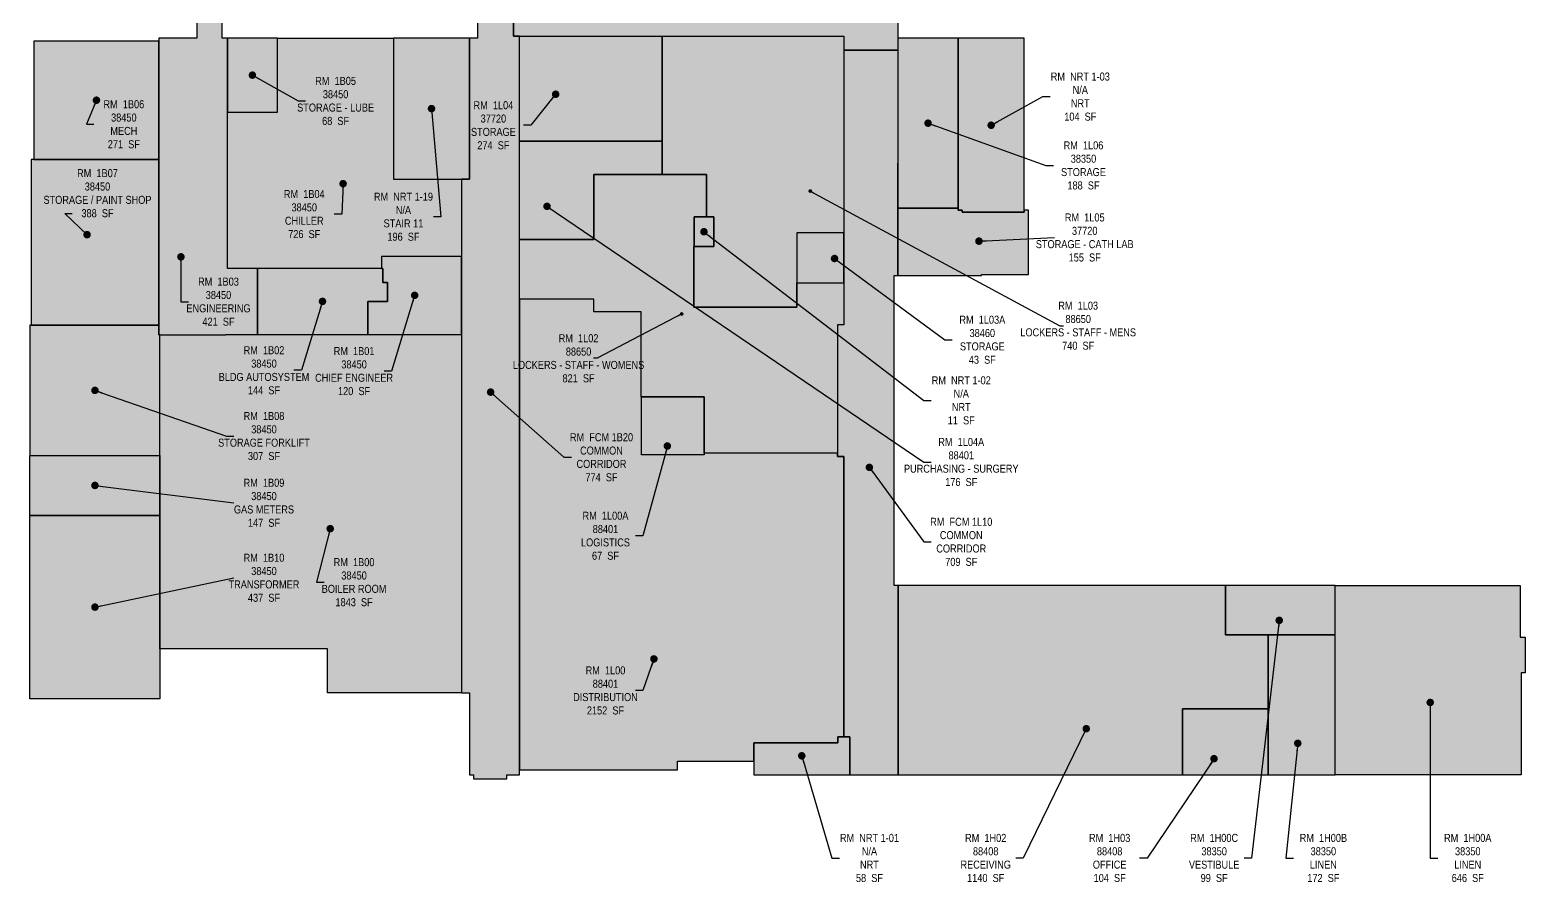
# Model space of a CAD drawing. Header units: inches. Extents: x 224 to 7720, y 1402 to 4817.
# Drawn here: x 341 to 2769, y 1402 to 2785 of the extents above; entities that cross this region are included whole.
import ezdxf

# ---------------------------------------------------------------- set-up
doc = ezdxf.new("R2010")
doc.units = ezdxf.units.IN
doc.header["$LTSCALE"] = 96
doc.header["$MEASUREMENT"] = 0
for name, color, linetype in [('0-LABEL', 3, 'Continuous'), ('1-NRT', 200, 'Continuous'), ('1-NRT-PTN', 253, 'Continuous'), ('3-FCM', 190, 'Continuous'), ('3-FCM-PTN', 9, 'Continuous'), ('4-OCC', 6, 'Continuous'), ('4-OCC-PTN', 95, 'Continuous')]:
    doc.layers.add(name, color=color, linetype=linetype)
doc.styles.add('ArialN', font='ARIALN.TTF')
doc.dimstyles.new('AB-195', dxfattribs={"dimscale": 195, "dimtxt": 0.070312, "dimasz": 0.0625, "dimexe": 0.0625, "dimexo": 0.125, "dimgap": 0.25, "dimtad": 0, "dimdec": 4, "dimrnd": 0.0625, "dimzin": 0, "dimdsep": 46, "dimlunit": 4, "dimtxsty": 'ArialN', "dimblk": 'ARCHTICK', "dimcen": 0.0625, "dimclrd": 256, "dimclre": 256, "dimclrt": 256, "dimadec": 0, "dimazin": 0, "dimtfac": 1, "dimtdec": 4, "dimtofl": 0, "dimtmove": 2, "dimatfit": 3, "dimldrblk": 'DOT', "dimfxl": 0, "dimfrac": 2, "dimtolj": 1, "dimtzin": 0, "dimlwd": -1, "dimlwe": -1, "dimarcsym": 0})

# ---------------------------------------------------------------- blocks, each defined once
blk = doc.blocks.new('_ArchTick')
at = {"const_width": 0.15}
blk.add_lwpolyline([(-0.5, -0.5), (0.5, 0.5)], dxfattribs=at)
blk = doc.blocks.new('_Dot')
at = {"lineweight": -2}
blk.add_line((-0.5, 0), (-1, 0), dxfattribs=at)
at = {"const_width": 0.5}
blk.add_lwpolyline([(-0.25, 0, 1), (0.25, 0, 1)], format="xyb", close=True, dxfattribs=at)

msp = doc.modelspace()

# ---------------------------------------------------------------- hatches: boundary and pattern name
at = {"layer": '1-NRT-PTN'}
for points in [[(931.3, 2607.5), (931.3, 2543.2), (1054.8, 2543.2), (1054.8, 2772), (931.3, 2772)], [(1848.3, 2492.5), (1854.8, 2492.5), (1854.8, 2489.2), (1955.5, 2489.2), (1955.5, 2772), (1848.3, 2772)], [(1419.4, 2481.7), (1451.4, 2481.7), (1451.4, 2433.7), (1419.4, 2433.7)], [(1516.3, 1628), (1516.3, 1576), (1672.2, 1576), (1672.2, 1637.7), (1652.8, 1637.7), (1652.8, 1628)]]:
    msp.add_hatch(color=256, dxfattribs=at).paths.add_polyline_path(points)
at = {"layer": '3-FCM-PTN'}
for points in [[(1122.4, 2822.1), (1126.3, 2822.1), (1126.3, 2775.2), (1662.5, 2775.2), (1662.5, 2752.5), (1750.8, 2752.5), (1750.8, 2797.5), (1750.2, 2797.5), (1750.2, 2825), (1763.5, 2825), (1763.5, 3057.8), (1784.8, 3057.8), (1784.8, 3242.6), (1763.5, 3242.6), (1763.5, 3391), (1812, 3391), (1812, 3318), (1867.3, 3318), (1867.3, 3391), (1971.3, 3391), (1971.3, 3444.5), (1994, 3444.5), (1994, 3470.5), (1981, 3470.5), (1981, 3620.5), (1836.5, 3620.5), (1836.5, 3490), (1657, 3490), (1657, 3467.7), (1662.5, 3467.7), (1662.5, 3403.5), (1652, 3403.5), (1652, 3368), (1618.5, 3368), (1618.5, 3271), (1667.5, 3271), (1667.5, 3036), (1662.5, 3036), (1662.5, 2948), (1531, 2948), (1531, 2942), (1292, 2942), (1292, 2948), (719, 2948), (719, 2933.9), (717.5, 2933.9), (717.5, 2828), (1074.3, 2828), (1074.3, 2825.1), (1122.4, 2825.1)], [(1122.4, 2822.1), (1122.4, 2825.1), (1074.3, 2825.1), (1074.3, 2822.1), (1067.4, 2822.1), (1067.4, 2772), (1054.8, 2772), (1054.8, 2543.2), (1041.7, 2543.2), (1041.7, 1709.2), (1054.8, 1709.2), (1054.8, 1576), (1061.3, 1576), (1061.3, 1569.5), (1115.3, 1569.5), (1115.3, 1576), (1136, 1576), (1136, 2775.2), (1126.3, 2775.2), (1126.3, 2822.1)], [(1687.7, 2752.5), (1662.5, 2752.5), (1662.7, 2306.8), (1652.3, 2306.8), (1652.3, 2093), (1662.5, 2093), (1662.5, 1637.7), (1672.2, 1637.7), (1672.2, 1576), (1750.8, 1576), (1750.8, 1883.2), (1744.3, 1883.2), (1744.3, 2386.5), (1750.5, 2386.5), (1750.8, 2752.5)]]:
    msp.add_hatch(color=256, dxfattribs=at).paths.add_polyline_path(points)
at = {"layer": '4-OCC-PTN'}
for color, points in [(55, [(658.3, 2290.3), (658.3, 2291), (661.5, 2291), (661.5, 2398.2), (661.5, 2651.7), (661.5, 2772), (653, 2772), (653, 2817), (611.8, 2817), (611.8, 2772), (550.3, 2772), (550.3, 2290.3)]), (55, [(661.5, 2398.2), (661.5, 2651.7), (661.5, 2772), (653, 2772), (653, 2817), (611.8, 2817), (611.8, 2772), (550.3, 2772), (550.3, 2290.3), (658.3, 2290.3), (658.3, 2291), (661.5, 2291), (710.3, 2291), (710.3, 2398.2)]), (55, [(742.8, 2772), (661.5, 2772), (661.5, 2651.7), (742.8, 2651.7)]), (55, [(742.8, 2651.7), (742.8, 2772), (931.3, 2772), (931.3, 2543.2), (1041.7, 2543.2), (1041.7, 2417.7), (911.5, 2417.7), (911.5, 2398.2), (661.5, 2398.2), (661.5, 2651.7)]), (33, [(1136, 2775.2), (1367.5, 2775.2), (1367.5, 2604.7), (1136, 2604.7)]), (20, [(1367.5, 2775.2), (1662.5, 2775.2), (1662.5, 2476.5), (1662.5, 2460.6), (1662.5, 2456.1), (1586.4, 2456.1), (1586.4, 2335.2), (1418.9, 2335.2), (1418.9, 2433.7), (1451.4, 2433.7), (1451.4, 2481.7), (1439.5, 2481.7), (1439.5, 2550.4), (1367.5, 2550.4)]), (51, [(1750.5, 2772), (1750.5, 2495.7), (1848.3, 2495.7), (1848.3, 2772)]), (55, [(550.3, 2767.3), (347.3, 2767.3), (347.3, 2575.2), (550.3, 2575.2)]), (228, [(1367.5, 2604.7), (1367.5, 2550.4), (1256.4, 2550.4), (1256.4, 2444.9), (1136, 2444.9), (1136, 2604.7)]), (55, [(550.3, 2305.9), (550.3, 2575.2), (343, 2575.2), (343, 2305.9)]), (20, [(1256.4, 2348), (1136, 2348), (1136, 2444.9), (1256.4, 2444.9), (1256.4, 2550.4), (1439.5, 2550.4), (1439.5, 2481.7), (1419.4, 2481.7), (1419.4, 2433.7), (1418.9, 2433.7), (1418.9, 2337.7), (1418.9, 2335.2), (1583.9, 2335.2), (1586.4, 2335.2), (1586.4, 2371.6), (1586.4, 2374.6), (1662.6, 2374.6), (1662.6, 2306.8), (1652.3, 2306.8), (1652.3, 2098), (1435.9, 2098), (1435.9, 2189.5), (1333.5, 2189.5), (1333.5, 2327.5), (1256.4, 2327.5)]), (33, [(1750.5, 2495.7), (1750.5, 2386.5), (1883.8, 2386.5), (1886.3, 2386.5), (1886.3, 2388), (1962.5, 2388), (1962.5, 2492.5), (1955.5, 2492.5), (1955.5, 2489.2), (1854.8, 2489.2), (1854.8, 2492.5), (1848.3, 2492.5), (1848.3, 2495.7)]), (201, [(1662.6, 2456.1), (1586.4, 2456.1), (1586.4, 2374.6), (1662.6, 2374.6)]), (55, [(914, 2398.2), (914, 2375.1), (921.5, 2375.1), (921.5, 2344.2), (889.5, 2344.2), (889.5, 2291), (1041.7, 2291), (1041.7, 2417.7), (911.5, 2417.7), (911.5, 2398.2)]), (55, [(710.3, 2398.2), (710.3, 2291), (889.5, 2291), (889.5, 2344.2), (921.5, 2344.2), (921.5, 2375.1), (914, 2375.1), (914, 2398.2)]), (228, [(1136, 2348), (1136, 1584), (1392.7, 1584), (1392.7, 1598), (1516.3, 1598), (1516.3, 1628), (1652.8, 1628), (1652.8, 1637.7), (1662.5, 1637.7), (1662.5, 2093), (1652.3, 2093), (1652.3, 2098), (1435.9, 2098), (1435.9, 2095.5), (1334, 2095.5), (1334, 2187), (1334, 2189.5), (1333.5, 2189.5), (1333.5, 2325), (1333.5, 2327.5), (1256.4, 2327.5), (1256.4, 2348)]), (55, [(340.8, 2094.4), (552, 2094.3), (552, 2290.3), (550.3, 2290.3), (550.3, 2301), (550.3, 2305.9), (340.8, 2305.9)]), (55, [(552, 2096), (552, 2290.3), (658.3, 2290.3), (658.3, 2291), (1041.7, 2291), (1041.7, 1709.2), (824, 1709.2), (824, 1780.7), (552, 1780.7)]), (228, [(1334, 2189.5), (1334, 2095.5), (1435.9, 2095.5), (1435.9, 2189.5)]), (55, [(340.8, 1997.1), (340.8, 2094.4), (552, 2094.3), (552, 1997.2)]), (55, [(340.8, 1997.1), (552, 1997.1), (552, 1699.5), (340.8, 1699.5)]), (131, [(1750.8, 1883.2), (1750.8, 1576), (2212.8, 1576), (2212.8, 1680), (2212.8, 1683.2), (2348.5, 1683.2), (2351.8, 1683.2), (2351.8, 1800.2), (2351.8, 1803.5), (2285.8, 1803.5), (2282.5, 1803.5), (2282.5, 1883.2)]), (51, [(2282.5, 1883.2), (2282.5, 1803.5), (2460.8, 1803.5), (2460.8, 1883.2)]), (51, [(2460.8, 1883.2), (2761, 1883.2), (2761, 1799.3), (2769, 1799.3), (2769, 1741.8), (2762.5, 1741.8), (2762.5, 1576), (2460.8, 1576)]), (51, [(2351.8, 1576), (2460.8, 1576), (2460.8, 1803.5), (2351.8, 1803.5)]), (131, [(2212.8, 1683.2), (2212.8, 1576), (2351.8, 1576), (2351.8, 1683.2)])]:
    msp.add_hatch(color=color, dxfattribs=at).paths.add_polyline_path(points)

# ---------------------------------------------------------------- linework, layer by layer
at = {"layer": '1-NRT'}
for points in [[(931.3, 2607.5), (931.3, 2607.5), (931.3, 2543.2), (1054.8, 2543.2), (1054.8, 2772), (931.3, 2772)], [(1848.3, 2492.5), (1854.8, 2492.5), (1854.8, 2489.2), (1955.5, 2489.2), (1955.5, 2772), (1848.3, 2772)], [(1419.4, 2481.7), (1451.4, 2481.7), (1451.4, 2433.7), (1419.4, 2433.7)]]:
    msp.add_lwpolyline(points, close=True, dxfattribs=at)
msp.add_lwpolyline([(1516.3, 1628), (1516.3, 1576), (1672.2, 1576), (1672.2, 1637.7), (1652.8, 1637.7), (1652.8, 1628), (1516.3, 1628)], dxfattribs=at)
at = {"layer": '3-FCM'}
for points in [[(1122.4, 2822.1), (1122.4, 2825.1), (1074.3, 2825.1), (1074.3, 2822.1), (1067.4, 2822.1), (1067.4, 2772), (1054.8, 2772), (1054.8, 2543.2), (1054.8, 2543.2), (1041.7, 2543.2), (1041.7, 2543.2), (1041.7, 1709.2), (1054.8, 1709.2), (1054.8, 1576), (1061.3, 1576), (1061.3, 1569.5), (1115.3, 1569.5), (1115.3, 1576), (1136, 1576), (1136, 2775.2), (1126.3, 2775.2), (1126.3, 2822.1), (1122.4, 2822.1)], [(1687.7, 2752.5), (1662.5, 2752.5), (1662.7, 2306.8), (1652.3, 2306.8), (1652.3, 2093), (1662.5, 2093), (1662.5, 1637.7), (1672.2, 1637.7), (1672.2, 1576), (1750.8, 1576), (1750.8, 1883.2), (1744.3, 1883.2), (1744.3, 2386.5), (1750.5, 2386.5), (1750.8, 2752.5)]]:
    msp.add_lwpolyline(points, close=True, dxfattribs=at)
msp.add_lwpolyline([(1126.3, 2822.1), (1126.3, 2775.2), (1662.5, 2775.2), (1662.5, 2752.5), (1750.8, 2752.5), (1750.8, 2797.5)], dxfattribs=at)
at = {"layer": '4-OCC'}
msp.add_lwpolyline([(661.5, 2398.2), (661.5, 2398.2), (661.5, 2398.2), (661.5, 2651.7), (661.5, 2651.7), (661.5, 2772), (653, 2772), (653, 2817), (611.8, 2817), (611.8, 2772), (550.3, 2772), (550.3, 2290.3), (658.3, 2290.3), (658.3, 2291), (661.5, 2291), (710.3, 2291), (710.3, 2398.2), (661.5, 2398.2), (661.5, 2398.2)], dxfattribs=at)
for points in [[(742.8, 2651.7), (742.8, 2772), (931.3, 2772), (931.3, 2772), (931.3, 2543.2), (1041.7, 2543.2), (1041.7, 2417.7), (911.5, 2417.7), (911.5, 2398.2), (661.5, 2398.2), (661.5, 2651.7)], [(742.8, 2772), (661.5, 2772), (661.5, 2651.7), (742.8, 2651.7)], [(1136, 2775.2), (1367.5, 2775.2), (1367.5, 2604.7), (1136, 2604.7)], [(1367.5, 2775.2), (1662.5, 2775.2), (1662.5, 2476.5), (1662.5, 2460.6), (1662.5, 2456.1), (1586.4, 2456.1), (1586.4, 2335.2), (1418.9, 2335.2), (1418.9, 2433.7), (1451.4, 2433.7), (1451.4, 2481.7), (1439.5, 2481.7), (1439.5, 2550.4), (1367.5, 2550.4)], [(1750.5, 2772), (1750.5, 2495.7), (1848.3, 2495.7), (1848.3, 2772)], [(550.3, 2767.3), (347.3, 2767.3), (347.3, 2575.2), (550.3, 2575.2), (550.3, 2767.3)], [(1367.5, 2604.7), (1367.5, 2550.4), (1256.4, 2550.4), (1256.4, 2444.9), (1136, 2444.9), (1136, 2604.7), (1367.5, 2604.7)], [(550.3, 2305.9), (550.3, 2575.2), (343, 2575.2), (343, 2305.9)], [(1256.4, 2348), (1136, 2348), (1136, 2444.9), (1256.4, 2444.9), (1256.4, 2550.4), (1439.5, 2550.4), (1439.5, 2481.7), (1419.4, 2481.7), (1419.4, 2433.7), (1418.9, 2433.7), (1418.9, 2337.7), (1418.9, 2335.2), (1583.9, 2335.2), (1586.4, 2335.2), (1586.4, 2371.6), (1586.4, 2374.6), (1662.6, 2374.6), (1662.6, 2306.8), (1652.3, 2306.8), (1652.3, 2098), (1435.9, 2098), (1435.9, 2189.5), (1333.5, 2189.5), (1333.5, 2327.5), (1256.4, 2327.5)], [(1750.5, 2495.7), (1750.5, 2386.5), (1883.8, 2386.5), (1886.3, 2386.5), (1886.3, 2388), (1962.5, 2388), (1962.5, 2492.5), (1955.5, 2492.5), (1955.5, 2489.2), (1854.8, 2489.2), (1854.8, 2492.5), (1848.3, 2492.5), (1848.3, 2495.7)], [(1662.6, 2456.1), (1586.4, 2456.1), (1586.4, 2374.6), (1662.6, 2374.6)], [(914, 2398.2), (914, 2375.1), (921.5, 2375.1), (921.5, 2344.2), (889.5, 2344.2), (889.5, 2291), (1041.7, 2291), (1041.7, 2417.7), (911.5, 2417.7), (911.5, 2398.2)], [(710.3, 2398.2), (710.3, 2291), (889.5, 2291), (889.5, 2344.2), (921.5, 2344.2), (921.5, 2375.1), (914, 2375.1), (914, 2398.2), (710.3, 2398.2)], [(1136, 2348), (1136, 1584), (1392.7, 1584), (1392.7, 1598), (1516.3, 1598), (1516.3, 1628), (1652.8, 1628), (1652.8, 1637.7), (1662.5, 1637.7), (1662.5, 2093), (1652.3, 2093), (1652.3, 2098), (1435.9, 2098), (1435.9, 2095.5), (1334, 2095.5), (1334, 2187), (1334, 2189.5), (1333.5, 2189.5), (1333.5, 2189.5), (1333.5, 2325), (1333.5, 2327.5), (1256.4, 2327.5), (1256.4, 2348)], [(340.8, 2094.4), (552, 2094.3), (552, 2290.3), (550.3, 2290.3), (550.3, 2301), (550.3, 2305.9), (340.8, 2305.9)], [(552, 2096), (552, 2096), (552, 2290.3), (658.3, 2290.3), (658.3, 2291), (1041.7, 2291), (1041.7, 1709.2), (824, 1709.2), (824, 1780.7), (552, 1780.7)], [(1334, 2189.5), (1435.9, 2189.5), (1435.9, 2095.5), (1334, 2095.5)], [(340.8, 1997.1), (340.8, 2094.4), (552, 2094.3), (552, 1997.2)], [(340.8, 1997.1), (552, 1997.1), (552, 1699.5), (340.8, 1699.5), (340.8, 1997.1)], [(1750.8, 1883.2), (1750.8, 1576), (2212.8, 1576), (2212.8, 1680), (2212.8, 1683.2), (2348.5, 1683.2), (2351.8, 1683.2), (2351.8, 1800.2), (2351.8, 1803.5), (2285.8, 1803.5), (2282.5, 1803.5), (2282.5, 1883.2)], [(2282.5, 1883.2), (2282.5, 1803.5), (2460.8, 1803.5), (2460.8, 1883.2)], [(2460.8, 1883.2), (2761, 1883.2), (2761, 1799.3), (2769, 1799.3), (2769, 1741.8), (2762.5, 1741.8), (2762.5, 1576), (2460.8, 1576)], [(2351.8, 1576), (2460.8, 1576), (2460.8, 1803.5), (2351.8, 1803.5)], [(2212.8, 1683.2), (2212.8, 1576), (2351.8, 1576), (2351.8, 1683.2)]]:
    msp.add_lwpolyline(points, close=True, dxfattribs=at)

# ---------------------------------------------------------------- texts
at = {"layer": '0-LABEL', "char_height": 13, "attachment_point": 5, "style": 'ArialN'}
for s, insert in [('RM  1B05\\P38450\\PSTORAGE - LUBE\\P68  SF', (837.2, 2670)), ('RM  NRT 1-03\\PN/A\\PNRT\\P104  SF', (2046.6, 2677)), ('RM  1B06\\P38450\\PMECH\\P271  SF', (493.3, 2632.1)), ('RM  1L04\\P37720\\PSTORAGE\\P274  SF', (1093.5, 2630.5)), ('RM  1L06\\P38350\\PSTORAGE\\P188  SF', (2051.8, 2565.3)), ('RM  1B07\\P38450\\PSTORAGE / PAINT SHOP\\P388  SF', (450.5, 2520.2)), ('RM  1B04\\P38450\\PCHILLER\\P726  SF', (786.3, 2486.3)), ('RM  NRT 1-19\\PN/A\\PSTAIR 11\\P196  SF', (947.4, 2482)), ('RM  1L05\\P37720\\PSTORAGE - CATH LAB\\P155  SF', (2053.8, 2448.3)), ('RM  1B03\\P38450\\PENGINEERING\\P421  SF', (647, 2344.1)), ('RM  1L03\\P88650\\PLOCKERS - STAFF - MENS\\P740  SF', (2043.2, 2305.1)), ('RM  1L03A\\P38460\\PSTORAGE\\P43  SF', (1887.5, 2282.3)), ('RM  1L02\\P88650\\PLOCKERS - STAFF - WOMENS\\P821  SF', (1231.8, 2252.2)), ('RM  1B02\\P38450\\PBLDG AUTOSYSTEM\\P144  SF', (720.9, 2232.7)), ('RM  1B01\\P38450\\PCHIEF ENGINEER\\P120  SF', (867.2, 2231.4)), ('RM  NRT 1-02\\PN/A\\PNRT\\P11  SF', (1853.3, 2183.9)), ('RM  1B08\\P38450\\PSTORAGE FORKLIFT\\P307  SF', (720.9, 2126)), ('RM  FCM 1B20\\PCOMMON\\PCORRIDOR\\P774  SF', (1269, 2091.5)), ('RM  1L04A\\P88401\\PPURCHASING - SURGERY\\P176  SF', (1853.3, 2083.8)), ('RM  1B09\\P38450\\PGAS METERS\\P147  SF', (720.9, 2017.6)), ('RM  1L00A\\P88401\\PLOGISTICS\\P67  SF', (1275.5, 1964.1)), ('RM  FCM 1L10\\PCOMMON\\PCORRIDOR\\P709  SF', (1853.3, 1954.2)), ('RM  1B10\\P38450\\PTRANSFORMER\\P437  SF', (720.9, 1895.9)), ('RM  1B00\\P38450\\PBOILER ROOM\\P1843  SF', (867.2, 1888.7)), ('RM  1L00\\P88401\\PDISTRIBUTION\\P2152  SF', (1275.5, 1713)), ('RM  NRT 1-01\\PN/A\\PNRT\\P58  SF', (1704.2, 1441)), ('RM  1H02\\P88408\\PRECEIVING\\P1140  SF', (1893, 1441)), ('RM  1H03\\P88408\\POFFICE\\P104  SF', (2094.3, 1441)), ('RM  1H00C\\P38350\\PVESTIBULE\\P99  SF', (2264, 1441)), ('RM  1H00B\\P38350\\PLINEN\\P172  SF', (2441.4, 1441)), ('RM  1H00A\\P38350\\PLINEN\\P646  SF', (2675.9, 1441))]:
    msp.add_mtext(s, dxfattribs=dict(at, insert=insert))

# ---------------------------------------------------------------- leaders
at = {"layer": '0-LABEL', "annotation_type": 0, "has_hookline": 1}
for points, hookline_direction, text_width in [([(702.1, 2711.9), (776.3, 2670), (788.5, 2670)], 0, 123.5), ([(448.8, 2671.2), (432.4, 2632.1), (444.6, 2632.1)], 0, 64.4), ([(1194.6, 2680.9), (1154.4, 2630.5), (1142.3, 2630.5)], 1, 71.3), ([(1901.9, 2630.6), (1985.7, 2677), (1997.9, 2677)], 0, 94.1), ([(993, 2657.6), (1008.3, 2482), (996.1, 2482)], 1, 94.2), ([(1799.4, 2633.9), (1990.9, 2565.3), (2003.1, 2565.3)], 0, 71.3), ([(849.4, 2535.7), (847.2, 2486.3), (835, 2486.3)], 1, 64.3), ([(1180.6, 2498.9), (1792.3, 2083.8), (1804.5, 2083.8)], 0, 184.9), ([(433.6, 2452.9), (397.4, 2487.1), (409.6, 2487.1)], 0, 174.1), ([(1435.4, 2457.7), (1792.3, 2183.9), (1804.5, 2183.9)], 0, 94), ([(1882.1, 2442.4), (2005, 2448.3)], 0, 157.4), ([(586, 2416.9), (586, 2344.1), (598.2, 2344.1)], 0, 102.2), ([(1647.5, 2414.2), (1826.5, 2282.3), (1838.7, 2282.3)], 0, 73.4), ([(965.6, 2354.4), (928.2, 2231.4), (916, 2231.4)], 1, 125.7), ([(815.9, 2344.6), (781.8, 2232.7), (769.6, 2232.7)], 1, 145.1), ([(446.4, 2200.1), (659.9, 2126), (672.1, 2126)], 0, 148), ([(1088.9, 2197.3), (1208, 2091.5), (1220.2, 2091.5)], 0, 100.7), ([(1376, 2109.8), (1336.4, 1964.1), (1324.2, 1964.1)], 1, 77.6), ([(1704.1, 2075.1), (1792.3, 1954.2), (1804.5, 1954.2)], 0, 99.1), ([(446.4, 2045.8), (672.1, 2017.6)], 0, 96), ([(828.5, 1975.6), (806.3, 1888.7), (818.5, 1888.7)], 0, 102.9), ([(446.4, 1848.3), (672.1, 1895.9)], 0, 114.4), ([(2369.7, 1826.8), (2324.9, 1441), (2312.7, 1441)], 1, 81.1), ([(1354.2, 1764.2), (1336.4, 1713), (1324.2, 1713)], 1, 102.7), ([(2614.9, 1693.5), (2614.9, 1441), (2627.1, 1441)], 0, 75.9), ([(2056.3, 1650.9), (1953.9, 1441), (1941.7, 1441)], 1, 79.9), ([(2399.8, 1627.2), (2380.5, 1441), (2392.7, 1441)], 0, 75), ([(1594.3, 1606.9), (1643.2, 1441), (1655.4, 1441)], 0, 92.1), ([(2263.8, 1602.2), (2155.2, 1441), (2143, 1441)], 1, 65.2)]:
    msp.add_leader(points, dimstyle='AB-195', dxfattribs=dict(at, hookline_direction=hookline_direction, text_width=text_width))
for points, hookline_direction, text_width in [([(1608.1, 2523.8), (2013.2, 2305.1), (2019.2, 2305.1)], 0, 186), ([(1399.3, 2324.2), (1261.8, 2252.2), (1255.8, 2252.2)], 1, 211.6)]:
    msp.add_leader(points, dimstyle='AB-195', override={"dimscale": 96}, dxfattribs=dict(at, hookline_direction=hookline_direction, text_width=text_width))

doc.saveas('drawing.dxf')
